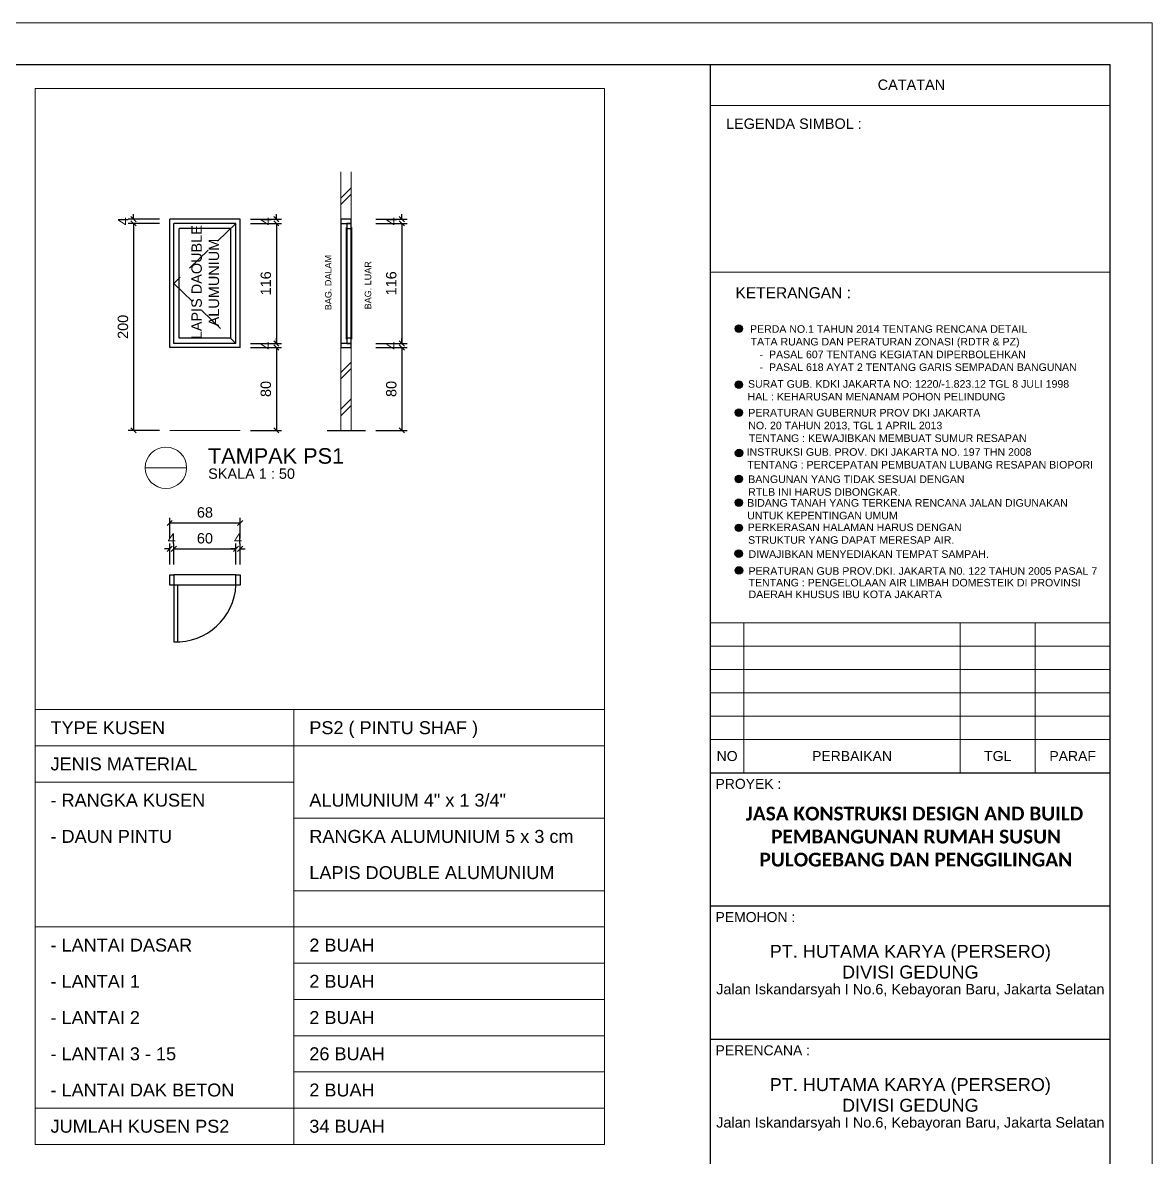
# Model space of a CAD drawing. Header units: millimetres. Extents: x -108 to 351, y -17 to 192.
# Drawn here: x 268.22 to 290.04, y 47.39 to 69.31 of the extents above; entities that cross this region are included whole.
import ezdxf
from ezdxf.enums import TextEntityAlignment as Align

# ---------------------------------------------------------------- set-up
doc = ezdxf.new("R2010")
doc.units = ezdxf.units.MM
doc.linetypes.add('HIDDEN', pattern=[0.375, 0.25, -0.125])
doc.layers.get('defpoints').update_dxf_attribs({"color": 1})
for name, color, linetype, lineweight in [('-DPK-GARIS TEPI2', 7, 'Continuous', 13), ('-DPK-Simbol', 7, 'Continuous', 25), ('-DPK-TEKS 2', 7, 'Continuous', 15), ('ars', 11, 'Continuous', 0), ('KOP', 7, 'Continuous', 20), ('KOP GARIS', 1, 'Continuous', 30), ('lan', 7, 'Continuous', 15), ('NOT', 7, 'Continuous', 20), ('tem', 5, 'Continuous', 20), ('u', 6, 'Continuous', 20), ('u @ 1', 6, 'Continuous', 20)]:
    doc.layers.add(name, color=color, linetype=linetype, lineweight=lineweight)
doc.layers.add('Kusen', color=30, linetype='Continuous')
doc.styles.add('ARIAL', font='arial.ttf')
doc.styles.add('KOPDPK', font='sanss___.ttf', dxfattribs={"height": 2})
doc.styles.get("Standard").update_dxf_attribs({"font": 'arial.ttf'})
doc.dimstyles.new('SK-50', dxfattribs={"dimscale": 0, "dimtxt": 0.2, "dimasz": 0.1, "dimexe": 0.1, "dimexo": 0, "dimgap": 0.1, "dimtad": 1, "dimdec": 0, "dimlfac": 50, "dimzin": 0, "dimdsep": 46, "dimtxsty": 'Standard', "dimblk": 'OBLIQUE', "dimcen": 0.09, "dimclrd": 256, "dimclre": 256, "dimclrt": 256, "dimadec": 0, "dimazin": 0, "dimtfac": 1, "dimtdec": 0, "dimtofl": 0, "dimtmove": 0, "dimatfit": 3, "dimldrblk": 'OBLIQUE', "dimfxl": 0, "dimtolj": 1, "dimtzin": 0, "dimarcsym": 0})

# ---------------------------------------------------------------- blocks, each defined once
blk = doc.blocks.new('KOPA2-TPAK r')
at = {"layer": '-DPK-Simbol'}
for points in [[(51.339, 36.223, 1), (51.485, 36.223, 1)], [(51.339, 35.144, 1), (51.485, 35.144, 1)], [(51.339, 34.599, 1), (51.485, 34.599, 1)], [(51.344, 33.821, 1), (51.49, 33.821, 1)], [(51.339, 33.318, 1), (51.485, 33.318, 1)], [(51.339, 32.86, 1), (51.485, 32.86, 1)], [(51.339, 32.376, 1), (51.485, 32.376, 1)], [(51.338, 31.878, 1), (51.484, 31.878, 1)], [(51.341, 31.552, 1), (51.487, 31.552, 1)]]:
    blk.add_hatch(color=256, dxfattribs=at).paths.add_polyline_path(points)
at = {"layer": '-DPK-GARIS TEPI2', "lineweight": 13}
for p, q in [((50.864, 30.541), (58.585, 30.541)), ((51.508, 27.645), (51.508, 30.541)), ((55.69, 30.541), (55.69, 27.645)), ((57.138, 30.541), (57.138, 27.645)), ((50.864, 30.09), (58.585, 30.09)), ((50.864, 29.64), (58.585, 29.64)), ((50.864, 29.19), (58.585, 29.19)), ((50.864, 28.739), (58.585, 28.739)), ((50.864, 28.289), (58.585, 28.289))]:
    blk.add_line(p, q, dxfattribs=at)
at = {"layer": '-DPK-Simbol'}
for centre in [(51.412, 36.223), (51.412, 35.144), (51.412, 34.599), (51.417, 33.821), (51.417, 33.821), (51.412, 33.318), (51.412, 33.318), (51.412, 32.86), (51.412, 32.86), (51.412, 32.376), (51.411, 31.878), (51.411, 31.878), (51.414, 31.552), (51.414, 31.552)]:
    blk.add_circle(centre, 0.0732, dxfattribs=at)
blk.add_line((50.864, 37.317), (58.585, 37.317))
at = {"layer": 'KOP', "lineweight": 13}
blk.add_line((58.585, 40.534), (50.864, 40.534), dxfattribs=at)
at = {"layer": 'KOP'}
blk.add_lwpolyline([(0, 0), (59.4, 0), (59.4, 42.135), (0, 42.135)], close=True, dxfattribs=at)
at = {"layer": 'KOP GARIS'}
for p, q in [((50.864, 0.815), (50.864, 41.32)), ((50.864, 27.645), (58.585, 27.645)), ((50.864, 25.072), (58.585, 25.072)), ((50.864, 22.498), (58.585, 22.498))]:
    blk.add_line(p, q, dxfattribs=at)
blk.add_lwpolyline([(0.815, 0.815), (58.585, 0.815), (58.585, 41.32), (0.815, 41.32)], close=True, dxfattribs=at)
at = {"layer": '-DPK-Simbol', "style": 'ARIAL'}
for s, p in [('PERDA NO.1 TAHUN 2014 TENTANG RENCANA DETAIL', (51.629, 36.144)), ('TATA RUANG DAN PERATURAN ZONASI (RDTR & PZ)', (51.64, 35.899)), ('   -  PASAL 607 TENTANG KEGIATAN DIPERBOLEHKAN', (51.645, 35.653)), ('   -  PASAL 618 AYAT 2 TENTANG GARIS SEMPADAN BANGUNAN', (51.645, 35.407)), ('SURAT GUB. KDKI JAKARTA NO: 1220/-1.823.12 TGL 8 JULI 1998', (51.589, 35.083)), ('HAL : KEHARUSAN MENANAM POHON PELINDUNG', (51.582, 34.837)), ('PERATURAN GUBERNUR PROV DKI JAKARTA', (51.595, 34.526)), ('NO. 20 TAHUN 2013, TGL 1 APRIL 2013', (51.595, 34.28)), ('TENTANG : KEWAJIBKAN MEMBUAT SUMUR RESAPAN', (51.606, 34.035)), ('INSTRUKSI GUB. PROV. DKI JAKARTA NO. 197 THN 2008', (51.564, 33.768)), ('TENTANG : PERCEPATAN PEMBUATAN LUBANG RESAPAN BIOPORI', (51.578, 33.522)), ('BANGUNAN YANG TIDAK SESUAI DENGAN', (51.594, 33.242)), ('RTLB INI HARUS DIBONGKAR.', (51.593, 32.996)), ('BIDANG TANAH YANG TERKENA RENCANA JALAN DIGUNAKAN', (51.574, 32.785)), ('UNTUK KEPENTINGAN UMUM', (51.573, 32.54)), ('PERKERASAN HALAMAN HARUS DENGAN', (51.584, 32.313)), ('STRUKTUR YANG DAPAT MERESAP AIR.', (51.591, 32.068)), ('DIWAJIBKAN MENYEDIAKAN TEMPAT SAMPAH.', (51.601, 31.796)), ('PERATURAN GUB PROV.DKI. JAKARTA N0. 122 TAHUN 2005 PASAL 7', (51.6, 31.469)), ('TENTANG : PENGELOLAAN AIR LIMBAH DOMESTEIK DI PROVINSI', (51.6, 31.244)), ('DAERAH KHUSUS IBU KOTA JAKARTA', (51.6, 31.018))]:
    blk.add_text(s, height=0.14584, dxfattribs=at).set_placement(p)
at = {"layer": '-DPK-TEKS 2', "style": 'KOPDPK'}
blk.add_text('KETERANGAN :', height=0.21447, dxfattribs=at).set_placement((51.347, 36.81))
at = {"layer": '-DPK-TEKS 2'}
for s, p in [('NO', (51.186, 27.967)), ('PERBAIKAN', (53.599, 27.967)), ('TGL', (56.414, 27.967)), ('PARAF', (57.861, 27.967))]:
    blk.add_text(s, height=0.193, dxfattribs=at).set_placement(p, align=Align.MIDDLE_CENTER)
for s, height, p in [('PROYEK :', 0.193, (50.961, 27.43)), ('PEMOHON :', 0.193, (50.961, 24.856)), ('PERENCANA :', 0.19303, (50.961, 22.282))]:
    blk.add_text(s, height=height, dxfattribs=at).set_placement(p, align=Align.MIDDLE_LEFT)
at = {"layer": '-DPK-TEKS 2', "insert": (50.405, 26.989), "char_height": 0.2, "attachment_point": 1}
blk.add_mtext_dynamic_manual_height_columns('\\pi1.1411;{\\fCalibri|b1|i0|c0|p34;\\H1.3333x;JASA KONSTRUKSI DESIGN AND BUILD \\P\\pi1.6308;PEMBANGUNAN RUMAH SUSUN \\P\\pi1.4066;PULOGEBANG DAN PENGGILINGAN}', width=8.92595, gutter_width=1.75, heights=[0], dxfattribs=at)
at = {"layer": 'KOP'}
for s, height, p in [('PT. HUTAMA KARYA (PERSERO)', 0.25, (54.725, 24.194)), ('DIVISI GEDUNG', 0.25, (54.725, 23.794)), ('Jalan Iskandarsyah I No.6, Kebayoran Baru, Jakarta Selatan', 0.2, (54.725, 23.463)), ('PT. HUTAMA KARYA (PERSERO)', 0.25, (54.725, 21.62)), ('DIVISI GEDUNG', 0.25, (54.725, 21.22)), ('Jalan Iskandarsyah I No.6, Kebayoran Baru, Jakarta Selatan', 0.2, (54.725, 20.889))]:
    blk.add_text(s, height=height, dxfattribs=at).set_placement(p, align=Align.MIDDLE_CENTER)
at = {"layer": 'KOP', "char_height": 0.2, "attachment_point": 1}
for s, width, insert in [('\\pi0.037596;CATATAN', 1.34231, (54.057, 41.037)), ('LEGENDA SIMBOL :', 2.62438, (51.164, 40.284))]:
    blk.add_mtext_dynamic_manual_height_columns(s, width=width, gutter_width=5, heights=[0], dxfattribs=dict(at, insert=insert))
at = {"layer": 'KOP'}
for p in [(51.864, 6.612), (51.864, 6.212), (51.864, 5.812)]:
    blk.add_attdef('JUDUL', p, '', height=0.25, dxfattribs=at)
for tag, p in [('SKALA', (51.816, 4.913)), ('SKALA', (51.816, 4.602)), ('SKALA', (51.816, 4.312)), ('AR-00', (57.749, 3.195))]:
    blk.add_attdef(tag, text='', height=0.172, dxfattribs=at).set_placement(p, align=Align.MIDDLE_CENTER)
blk = doc.blocks.new('_Oblique')
at = {"color": 0, "linetype": 'ByBlock', "lineweight": -2}
blk.add_line((-0.5, -0.5), (0.5, 0.5), dxfattribs=at)
blk = doc.blocks.new('*D282')
at = {"layer": 'defpoints', "color": 0, "transparency": 16777216}
for p in [(271.137, 59.141), (271.057, 58.841), (271.137, 58.841)]:
    blk.add_point(p, dxfattribs=at)
at = {"layer": 'u', "lineweight": -2, "transparency": 16777216}
for p, q in [((271.057, 58.841), (271.057, 59.241)), ((271.137, 58.841), (271.137, 59.241)), ((271.057, 59.141), (270.957, 59.141)), ((271.137, 59.141), (271.237, 59.141))]:
    blk.add_line(p, q, dxfattribs=at)
at = {"layer": 'u', "lineweight": -2, "transparency": 16777216, "xscale": 0.1, "yscale": 0.1, "zscale": 0.1}
blk.add_blockref('_Oblique', (271.057, 59.141), dxfattribs=at)
at = {"layer": 'u', "lineweight": -2, "transparency": 16777216, "xscale": 0.1, "yscale": 0.1, "zscale": 0.1, "rotation": 180}
blk.add_blockref('_Oblique', (271.137, 59.141), dxfattribs=at)
at = {"layer": 'u', "transparency": 16777216, "insert": (271.097, 59.341), "char_height": 0.2, "attachment_point": 5}
blk.add_mtext('\\A1;4', dxfattribs=at)
blk = doc.blocks.new('*D280')
at = {"layer": 'defpoints', "color": 0, "transparency": 16777216}
for p in [(272.417, 59.641), (271.057, 59.341), (272.417, 59.341)]:
    blk.add_point(p, dxfattribs=at)
at = {"layer": 'u', "lineweight": -2, "transparency": 16777216}
for p, q in [((271.057, 59.341), (271.057, 59.741)), ((271.057, 59.641), (272.417, 59.641)), ((272.417, 59.341), (272.417, 59.741))]:
    blk.add_line(p, q, dxfattribs=at)
at = {"layer": 'u', "lineweight": -2, "transparency": 16777216, "xscale": 0.1, "yscale": 0.1, "zscale": 0.1, "rotation": 180}
blk.add_blockref('_Oblique', (271.057, 59.641), dxfattribs=at)
at = {"layer": 'u', "lineweight": -2, "transparency": 16777216, "xscale": 0.1, "yscale": 0.1, "zscale": 0.1}
blk.add_blockref('_Oblique', (272.417, 59.641), dxfattribs=at)
at = {"layer": 'u', "transparency": 16777216, "insert": (271.737, 59.843), "char_height": 0.2, "attachment_point": 5}
blk.add_mtext('\\A1;68', dxfattribs=at)
blk = doc.blocks.new('*D281')
at = {"layer": 'defpoints', "color": 0, "transparency": 16777216}
for p in [(272.337, 59.141), (271.137, 58.841), (272.337, 58.841)]:
    blk.add_point(p, dxfattribs=at)
at = {"layer": 'u', "lineweight": -2, "transparency": 16777216}
for p, q in [((271.137, 58.841), (271.137, 59.241)), ((272.337, 58.841), (272.337, 59.241)), ((271.137, 59.141), (272.337, 59.141))]:
    blk.add_line(p, q, dxfattribs=at)
at = {"layer": 'u', "lineweight": -2, "transparency": 16777216, "xscale": 0.1, "yscale": 0.1, "zscale": 0.1, "rotation": 180}
blk.add_blockref('_Oblique', (271.137, 59.141), dxfattribs=at)
at = {"layer": 'u', "lineweight": -2, "transparency": 16777216, "xscale": 0.1, "yscale": 0.1, "zscale": 0.1}
blk.add_blockref('_Oblique', (272.337, 59.141), dxfattribs=at)
at = {"layer": 'u', "transparency": 16777216, "insert": (271.737, 59.343), "char_height": 0.2, "attachment_point": 5}
blk.add_mtext('\\A1;60', dxfattribs=at)
blk = doc.blocks.new('*D283')
at = {"layer": 'defpoints', "color": 0, "transparency": 16777216}
for p in [(272.417, 59.141), (272.337, 58.841), (272.417, 58.841)]:
    blk.add_point(p, dxfattribs=at)
at = {"layer": 'u', "lineweight": -2, "transparency": 16777216}
for p, q in [((272.337, 58.841), (272.337, 59.241)), ((272.417, 58.841), (272.417, 59.241)), ((272.337, 59.141), (272.237, 59.141)), ((272.417, 59.141), (272.517, 59.141))]:
    blk.add_line(p, q, dxfattribs=at)
at = {"layer": 'u', "lineweight": -2, "transparency": 16777216, "xscale": 0.1, "yscale": 0.1, "zscale": 0.1}
blk.add_blockref('_Oblique', (272.337, 59.141), dxfattribs=at)
at = {"layer": 'u', "lineweight": -2, "transparency": 16777216, "xscale": 0.1, "yscale": 0.1, "zscale": 0.1, "rotation": 180}
blk.add_blockref('_Oblique', (272.417, 59.141), dxfattribs=at)
at = {"layer": 'u', "transparency": 16777216, "insert": (272.377, 59.341), "char_height": 0.2, "attachment_point": 5}
blk.add_mtext('\\A1;4', dxfattribs=at)
blk = doc.blocks.new('Ndtpd')
blk.add_line((0.747, 0), (-0.747, 0))
blk.add_circle((0, 0), 0.747)
at = {"flags": 4}
for tag, height, p in [('NO', 0.5, (0, 0.148)), ('NOLBR', 0.3, (0, -0.398))]:
    blk.add_attdef(tag, text='', height=height, dxfattribs=at).set_placement(p, align=Align.CENTER)
for tag, p, height in [('NDTPD', (1.516, 0.148), 0.5), ('SKALA', (1.523, -0.398), 0.3)]:
    blk.add_attdef(tag, p, '', height=height, dxfattribs=at)
blk = doc.blocks.new('*D284')
at = {"layer": 'defpoints', "color": 0, "transparency": 16777216}
for p in [(272.617, 63.029), (272.617, 61.429), (273.117, 61.429)]:
    blk.add_point(p, dxfattribs=at)
at = {"layer": 'u', "lineweight": -2, "transparency": 16777216}
for p, q in [((272.617, 63.029), (273.217, 63.029)), ((273.117, 63.029), (273.117, 61.429)), ((272.617, 61.429), (273.217, 61.429))]:
    blk.add_line(p, q, dxfattribs=at)
at = {"layer": 'u', "lineweight": -2, "transparency": 16777216, "xscale": 0.1, "yscale": 0.1, "zscale": 0.1}
for p, rotation in [((273.117, 63.029), 90), ((273.117, 61.429), 270)]:
    blk.add_blockref('_Oblique', p, dxfattribs=dict(at, rotation=rotation))
at = {"layer": 'u', "transparency": 16777216, "insert": (272.914, 62.229), "char_height": 0.2, "attachment_point": 5, "rotation": 90}
blk.add_mtext('\\A1;80', dxfattribs=at)
blk = doc.blocks.new('*D293')
at = {"layer": 'defpoints', "color": 0, "transparency": 16777216}
for p in [(270.857, 65.429), (270.357, 61.429), (270.857, 61.429)]:
    blk.add_point(p, dxfattribs=at)
at = {"layer": 'u', "lineweight": -2, "transparency": 16777216}
for p, q in [((270.857, 65.429), (270.257, 65.429)), ((270.357, 65.429), (270.357, 61.429)), ((270.857, 61.429), (270.257, 61.429))]:
    blk.add_line(p, q, dxfattribs=at)
at = {"layer": 'u', "lineweight": -2, "transparency": 16777216, "xscale": 0.1, "yscale": 0.1, "zscale": 0.1}
for p, rotation in [((270.357, 65.429), 90), ((270.357, 61.429), 270)]:
    blk.add_blockref('_Oblique', p, dxfattribs=dict(at, rotation=rotation))
at = {"layer": 'u', "transparency": 16777216, "insert": (270.154, 63.429), "char_height": 0.2, "attachment_point": 5, "rotation": 90}
blk.add_mtext('\\A1;200', dxfattribs=at)
blk = doc.blocks.new('*D285')
at = {"layer": 'defpoints', "color": 0, "transparency": 16777216}
for p in [(270.357, 65.429), (270.857, 65.509), (270.857, 65.429)]:
    blk.add_point(p, dxfattribs=at)
at = {"layer": 'u', "lineweight": -2, "transparency": 16777216}
for p, q in [((270.357, 65.509), (270.357, 65.609)), ((270.857, 65.509), (270.257, 65.509)), ((270.857, 65.429), (270.257, 65.429)), ((270.357, 65.429), (270.357, 65.329))]:
    blk.add_line(p, q, dxfattribs=at)
at = {"layer": 'u', "lineweight": -2, "transparency": 16777216, "xscale": 0.1, "yscale": 0.1, "zscale": 0.1}
for p, rotation in [((270.357, 65.509), 270), ((270.357, 65.429), 90)]:
    blk.add_blockref('_Oblique', p, dxfattribs=dict(at, rotation=rotation))
at = {"layer": 'u', "transparency": 16777216, "insert": (270.157, 65.469), "char_height": 0.2, "attachment_point": 5, "rotation": 90}
blk.add_mtext('\\A1;4', dxfattribs=at)
blk = doc.blocks.new('*D286')
at = {"layer": 'defpoints', "color": 0, "transparency": 16777216}
for p in [(272.617, 65.429), (272.617, 63.109), (273.117, 63.109)]:
    blk.add_point(p, dxfattribs=at)
at = {"layer": 'u', "lineweight": -2, "transparency": 16777216}
for p, q in [((272.617, 65.429), (273.217, 65.429)), ((273.117, 65.429), (273.117, 63.109)), ((272.617, 63.109), (273.217, 63.109))]:
    blk.add_line(p, q, dxfattribs=at)
at = {"layer": 'u', "lineweight": -2, "transparency": 16777216, "xscale": 0.1, "yscale": 0.1, "zscale": 0.1}
for p, rotation in [((273.117, 65.429), 90), ((273.117, 63.109), 270)]:
    blk.add_blockref('_Oblique', p, dxfattribs=dict(at, rotation=rotation))
at = {"layer": 'u', "transparency": 16777216, "insert": (272.914, 64.269), "char_height": 0.2, "attachment_point": 5, "rotation": 90}
blk.add_mtext('\\A1;116', dxfattribs=at)
blk = doc.blocks.new('*D287')
at = {"layer": 'defpoints', "color": 0, "transparency": 16777216}
for p in [(272.617, 65.509), (272.617, 65.429), (273.117, 65.429)]:
    blk.add_point(p, dxfattribs=at)
at = {"layer": 'u', "lineweight": -2, "transparency": 16777216}
for p, q in [((273.117, 65.509), (273.117, 65.609)), ((272.617, 65.509), (273.217, 65.509)), ((272.617, 65.429), (273.217, 65.429)), ((273.117, 65.429), (273.117, 65.329))]:
    blk.add_line(p, q, dxfattribs=at)
at = {"layer": 'u', "lineweight": -2, "transparency": 16777216, "xscale": 0.1, "yscale": 0.1, "zscale": 0.1}
for p, rotation in [((273.117, 65.509), 270), ((273.117, 65.429), 90)]:
    blk.add_blockref('_Oblique', p, dxfattribs=dict(at, rotation=rotation))
at = {"layer": 'u', "transparency": 16777216, "insert": (272.917, 65.469), "char_height": 0.2, "attachment_point": 5, "rotation": 90}
blk.add_mtext('\\A1;4', dxfattribs=at)
blk = doc.blocks.new('*D288')
at = {"layer": 'defpoints', "color": 0, "transparency": 16777216}
for p in [(272.617, 63.109), (272.617, 63.029), (273.117, 63.029)]:
    blk.add_point(p, dxfattribs=at)
at = {"layer": 'u', "lineweight": -2, "transparency": 16777216}
for p, q in [((273.117, 63.109), (273.117, 63.209)), ((272.617, 63.109), (273.217, 63.109)), ((272.617, 63.029), (273.217, 63.029)), ((273.117, 63.029), (273.117, 62.929))]:
    blk.add_line(p, q, dxfattribs=at)
at = {"layer": 'u', "lineweight": -2, "transparency": 16777216, "xscale": 0.1, "yscale": 0.1, "zscale": 0.1}
for p, rotation in [((273.117, 63.109), 270), ((273.117, 63.029), 90)]:
    blk.add_blockref('_Oblique', p, dxfattribs=dict(at, rotation=rotation))
at = {"layer": 'u', "transparency": 16777216, "insert": (272.917, 63.069), "char_height": 0.2, "attachment_point": 5, "rotation": 90}
blk.add_mtext('\\A1;4', dxfattribs=at)
blk = doc.blocks.new('*D289')
at = {"layer": 'defpoints', "color": 0, "transparency": 16777216}
for p in [(275.041, 63.029), (275.041, 61.429), (275.541, 61.429)]:
    blk.add_point(p, dxfattribs=at)
at = {"layer": 'u', "lineweight": -2, "transparency": 16777216}
for p, q in [((275.041, 63.029), (275.641, 63.029)), ((275.541, 63.029), (275.541, 61.429)), ((275.041, 61.429), (275.641, 61.429))]:
    blk.add_line(p, q, dxfattribs=at)
at = {"layer": 'u', "lineweight": -2, "transparency": 16777216, "xscale": 0.1, "yscale": 0.1, "zscale": 0.1}
for p, rotation in [((275.541, 63.029), 90), ((275.541, 61.429), 270)]:
    blk.add_blockref('_Oblique', p, dxfattribs=dict(at, rotation=rotation))
at = {"layer": 'u', "transparency": 16777216, "insert": (275.338, 62.229), "char_height": 0.2, "attachment_point": 5, "rotation": 90}
blk.add_mtext('\\A1;80', dxfattribs=at)
blk = doc.blocks.new('*D290')
at = {"layer": 'defpoints', "color": 0, "transparency": 16777216}
for p in [(275.041, 65.429), (275.041, 63.109), (275.541, 63.109)]:
    blk.add_point(p, dxfattribs=at)
at = {"layer": 'u', "lineweight": -2, "transparency": 16777216}
for p, q in [((275.041, 65.429), (275.641, 65.429)), ((275.541, 65.429), (275.541, 63.109)), ((275.041, 63.109), (275.641, 63.109))]:
    blk.add_line(p, q, dxfattribs=at)
at = {"layer": 'u', "lineweight": -2, "transparency": 16777216, "xscale": 0.1, "yscale": 0.1, "zscale": 0.1}
for p, rotation in [((275.541, 65.429), 90), ((275.541, 63.109), 270)]:
    blk.add_blockref('_Oblique', p, dxfattribs=dict(at, rotation=rotation))
at = {"layer": 'u', "transparency": 16777216, "insert": (275.338, 64.269), "char_height": 0.2, "attachment_point": 5, "rotation": 90}
blk.add_mtext('\\A1;116', dxfattribs=at)
blk = doc.blocks.new('*D291')
at = {"layer": 'defpoints', "color": 0, "transparency": 16777216}
for p in [(275.041, 65.509), (275.041, 65.429), (275.541, 65.429)]:
    blk.add_point(p, dxfattribs=at)
at = {"layer": 'u', "lineweight": -2, "transparency": 16777216}
for p, q in [((275.541, 65.509), (275.541, 65.609)), ((275.041, 65.509), (275.641, 65.509)), ((275.041, 65.429), (275.641, 65.429)), ((275.541, 65.429), (275.541, 65.329))]:
    blk.add_line(p, q, dxfattribs=at)
at = {"layer": 'u', "lineweight": -2, "transparency": 16777216, "xscale": 0.1, "yscale": 0.1, "zscale": 0.1}
for p, rotation in [((275.541, 65.509), 270), ((275.541, 65.429), 90)]:
    blk.add_blockref('_Oblique', p, dxfattribs=dict(at, rotation=rotation))
at = {"layer": 'u', "transparency": 16777216, "insert": (275.341, 65.469), "char_height": 0.2, "attachment_point": 5, "rotation": 90}
blk.add_mtext('\\A1;4', dxfattribs=at)
blk = doc.blocks.new('*D292')
at = {"layer": 'defpoints', "color": 0, "transparency": 16777216}
for p in [(275.041, 63.109), (275.041, 63.029), (275.541, 63.029)]:
    blk.add_point(p, dxfattribs=at)
at = {"layer": 'u', "lineweight": -2, "transparency": 16777216}
for p, q in [((275.541, 63.109), (275.541, 63.209)), ((275.041, 63.109), (275.641, 63.109)), ((275.041, 63.029), (275.641, 63.029)), ((275.541, 63.029), (275.541, 62.929))]:
    blk.add_line(p, q, dxfattribs=at)
at = {"layer": 'u', "lineweight": -2, "transparency": 16777216, "xscale": 0.1, "yscale": 0.1, "zscale": 0.1}
for p, rotation in [((275.541, 63.109), 270), ((275.541, 63.029), 90)]:
    blk.add_blockref('_Oblique', p, dxfattribs=dict(at, rotation=rotation))
at = {"layer": 'u', "transparency": 16777216, "insert": (275.341, 63.069), "char_height": 0.2, "attachment_point": 5, "rotation": 90}
blk.add_mtext('\\A1;4', dxfattribs=at)

msp = doc.modelspace()

# ---------------------------------------------------------------- hatches: boundary and pattern name
at = {"layer": 'ars'}
h = msp.add_hatch(dxfattribs=at)
h.set_pattern_fill('TEMBOK', color=256, scale=0.502197)
h.set_pattern_definition([(225, (284.7038, 156.38954), (0.355107, -0.355107), []), (225, (284.57823, 156.38954), (0.355107, -0.355107), [])])
h.paths.add_polyline_path([(274.55995, 66.42454), (274.35996, 66.42454), (274.35996, 65.50885), (274.55995, 65.50885)])
h = msp.add_hatch(dxfattribs=at)
h.set_pattern_fill('TEMBOK', color=256, scale=0.502197)
h.set_pattern_definition([(225, (284.7038, 152.30954), (0.355107, -0.355107), []), (225, (284.57823, 152.30954), (0.355107, -0.355107), [])])
h.paths.add_polyline_path([(274.55995, 63.02885), (274.35996, 63.02885), (274.35996, 61.42885), (274.55995, 61.42885)])

# ---------------------------------------------------------------- linework, layer by layer
for p, q in [((272.3366, 58.64107), (271.1366, 58.64107)), ((272.3366, 58.44107), (271.2166, 58.44107))]:
    msp.add_line(p, q)
at = {"layer": 'ars', "linetype": 'HIDDEN', "ltscale": 2}
for p, q in [((272.3366, 65.42885), (271.1366, 64.26885)), ((271.1366, 64.26885), (272.3366, 63.10885))]:
    msp.add_line(p, q, dxfattribs=at)
at = {"layer": 'Kusen'}
for p, q in [((271.0566, 63.02885), (271.0566, 65.50885)), ((272.4166, 65.50885), (271.0566, 65.50885)), ((271.1366, 63.10885), (271.1366, 65.42885)), ((272.3366, 65.42885), (271.1366, 65.42885)), ((271.2366, 63.20885), (271.2366, 65.32885)), ((272.2366, 65.32885), (271.2366, 65.32885)), ((272.2366, 63.20885), (272.2366, 65.32885)), ((272.3366, 63.10885), (272.3366, 65.42885)), ((272.4166, 63.02885), (272.4166, 65.50885)), ((272.2366, 63.20885), (271.2366, 63.20885)), ((272.4166, 63.02885), (271.0566, 63.02885)), ((272.3366, 63.10885), (271.1366, 63.10885))]:
    msp.add_line(p, q, dxfattribs=at)
at = {"layer": 'Kusen', "lineweight": -3}
for p, q in [((274.35996, 65.42885), (274.35996, 63.10885)), ((274.55996, 65.32885), (274.55996, 63.20885))]:
    msp.add_line(p, q, dxfattribs=at)
at = {"layer": 'Kusen'}
for points in [[(274.35995, 65.42885), (274.55996, 65.42885), (274.55996, 65.50885), (274.35995, 65.50885)], [(274.47996, 65.32885), (274.55996, 65.32885), (274.55996, 65.42885), (274.47996, 65.42885)], [(274.47996, 63.10885), (274.55996, 63.10885), (274.55996, 63.20885), (274.47996, 63.20885)], [(274.35995, 63.02885), (274.55996, 63.02885), (274.55996, 63.10885), (274.35995, 63.10885)], [(271.0566, 58.64107), (271.1366, 58.64107), (271.1366, 58.44107), (271.0566, 58.44107)], [(272.3366, 58.64107), (272.4166, 58.64107), (272.4166, 58.44107), (272.3366, 58.44107)], [(271.1366, 57.34107), (271.2166, 57.34107), (271.2166, 58.44107), (271.1366, 58.44107)]]:
    msp.add_lwpolyline(points, close=True, dxfattribs=at)
at = {"layer": 'Kusen', "color": 141}
for points in [[(274.46996, 63.18885), (274.46996, 65.34885), (274.47996, 65.34885), (274.47996, 63.18885)], [(274.55996, 63.18885), (274.55996, 65.34885), (274.56996, 65.34885), (274.56996, 63.18885)]]:
    msp.add_lwpolyline(points, close=True, dxfattribs=at)
at = {"layer": 'Kusen'}
msp.add_arc((271.1766, 58.50198), 1.1616, 268.026611, 356.994283, dxfattribs=at)
at = {"layer": 'lan'}
for p, q in [((279.45435, 68.03506), (268.45435, 68.03506)), ((268.45435, 47.63506), (268.45435, 68.03506)), ((279.45435, 47.63506), (279.45435, 68.03506)), ((279.45435, 56.03506), (268.45435, 56.03506)), ((273.45435, 47.63506), (273.45435, 56.03506)), ((279.45435, 55.33506), (268.45435, 55.33506)), ((273.45435, 54.63506), (268.45435, 54.63506)), ((279.45435, 53.93506), (273.45435, 53.93506)), ((279.45435, 52.53506), (273.45435, 52.53506)), ((279.45435, 51.83506), (268.45435, 51.83506)), ((279.45435, 51.13506), (273.45435, 51.13506)), ((279.45435, 50.43506), (273.45435, 50.43506)), ((279.45435, 49.73506), (273.45435, 49.73506)), ((279.45435, 49.03506), (273.45435, 49.03506)), ((279.45435, 48.33506), (268.45435, 48.33506)), ((279.45435, 47.63506), (268.45435, 47.63506))]:
    msp.add_line(p, q, dxfattribs=at)
at = {"layer": 'lan', "linetype": 'Continuous', "ltscale": 2}
msp.add_line((272.4166, 61.42885), (271.0566, 61.42885), dxfattribs=at)
at = {"layer": 'lan', "lineweight": -3}
msp.add_line((274.09601, 61.42885), (274.84059, 61.42885), dxfattribs=at)
at = {"layer": 'tem'}
for p, q in [((274.35995, 65.50885), (274.35995, 66.42454)), ((274.55995, 65.50885), (274.55995, 66.42454)), ((274.35995, 63.02885), (274.35995, 61.42885)), ((274.55996, 63.02885), (274.55996, 61.42885))]:
    msp.add_line(p, q, dxfattribs=at)

# ---------------------------------------------------------------- block references
at = {"layer": 'KOP'}
msp.add_blockref('KOPA2-TPAK r', (230.63958, 27.17029), dxfattribs=at)
at = {"layer": 'NOT'}
ref = msp.add_blockref('Ndtpd', (270.98394, 60.70625), dxfattribs=dict(at, xscale=0.5354752342704153, yscale=0.5354752342704153, zscale=0.5354752342704153))
ref.add_attrib('NDTPD', 'TAMPAK PS1', (271.79573, 60.78527), dxfattribs={"layer": '0', "height": 0.3, "flags": 4})
ref.add_attrib('SKALA', 'SKALA 1 : 50', (271.7996, 60.49293), dxfattribs={"layer": '0', "height": 0.2, "flags": 4})

# ---------------------------------------------------------------- texts
for s, p in [('TYPE KUSEN', (268.75435, 55.56006)), ('PS2 ( PINTU SHAF )', (273.75435, 55.56006)), ('JENIS MATERIAL', (268.75435, 54.86006)), ('- RANGKA KUSEN', (268.75435, 54.16006)), ('ALUMUNIUM 4" x 1 3/4"', (273.75435, 54.16006)), ('- DAUN PINTU', (268.75435, 53.46006)), ('RANGKA ALUMUNIUM 5 x 3 cm', (273.75435, 53.46006)), ('LAPIS DOUBLE ALUMUNIUM', (273.75435, 52.76006)), ('- LANTAI DASAR', (268.75435, 51.36006)), ('2 BUAH', (273.75435, 51.36006)), ('- LANTAI 1', (268.75435, 50.66006)), ('2 BUAH', (273.75435, 50.66006)), ('- LANTAI 2', (268.75435, 49.96006)), ('2 BUAH', (273.75435, 49.96006)), ('- LANTAI 3 - 15', (268.75435, 49.26006)), ('26 BUAH', (273.75435, 49.26006)), ('- LANTAI DAK BETON', (268.75435, 48.56006)), ('2 BUAH', (273.75435, 48.56006)), ('JUMLAH KUSEN PS2', (268.75435, 47.86006)), ('34 BUAH', (273.75435, 47.86006))]:
    msp.add_text(s, height=0.25, dxfattribs=at).set_placement(p)
at = {"layer": 'NOT', "insert": (271.47679, 63.14416), "char_height": 0.2, "attachment_point": 1, "rotation": 90}
msp.add_mtext_dynamic_manual_height_columns('\\pi0.045563;LAPIS DAOUBLE \\P\\pi0.29495;ALUMUNIUM', width=2.2607034, gutter_width=1, heights=[0], dxfattribs=at)
at = {"layer": 'NOT', "lineweight": -3, "char_height": 0.125, "attachment_point": 1, "rotation": 90}
for s, width, insert in [('\\pi0.013768;BAG. DALAM', 1.0689745, (274.05716, 63.73667)), ('\\pi0.030032;BAG. LUAR', 0.9766748, (274.8245, 63.73667))]:
    msp.add_mtext_dynamic_manual_height_columns(s, width=width, gutter_width=1, heights=[0], dxfattribs=dict(at, insert=insert))

# ---------------------------------------------------------------- dimensions: what is measured, and where the dimension line sits
at = {"layer": 'u'}
for base, p1, p2, picture, middle in [((272.4166, 59.64107), (271.0566, 59.34107), (272.4166, 59.34107), '*D280', (271.7366, 59.64107)), ((272.3366, 59.14107), (271.1366, 58.84107), (272.3366, 58.84107), '*D281', (271.7366, 59.14107))]:
    dim = msp.add_linear_dim(base=base, p1=p1, p2=p2, dimstyle='SK-50', override={"dimscale": 1, "dimtxt": 0.2}, dxfattribs=at)
    dim.commit()
    dim.dimension.update_dxf_attribs({"geometry": picture, "text_midpoint": middle, "dimtype": 160})
at = {"layer": 'u @ 1'}
for base, p1, p2, picture, middle in [((270.3566, 65.42885), (270.8566, 65.50885), (270.8566, 65.42885), '*D285', (270.3566, 65.46885)), ((273.1166, 65.42885), (272.6166, 65.50885), (272.6166, 65.42885), '*D287', (273.1166, 65.46885)), ((275.54059, 65.42885), (275.04059, 65.50885), (275.04059, 65.42885), '*D291', (275.54059, 65.46885)), ((270.3566, 61.42885), (270.8566, 65.42885), (270.8566, 61.42885), '*D293', (270.3566, 63.42885)), ((273.1166, 63.10885), (272.6166, 65.42885), (272.6166, 63.10885), '*D286', (273.1166, 64.26885)), ((275.54059, 63.10885), (275.04059, 65.42885), (275.04059, 63.10885), '*D290', (275.54059, 64.26885)), ((273.1166, 63.02885), (272.6166, 63.10885), (272.6166, 63.02885), '*D288', (273.1166, 63.06885)), ((275.54059, 63.02885), (275.04059, 63.10885), (275.04059, 63.02885), '*D292', (275.54059, 63.06885)), ((273.1166, 61.42885), (272.6166, 63.02885), (272.6166, 61.42885), '*D284', (273.1166, 62.22885)), ((275.54059, 61.42885), (275.04059, 63.02885), (275.04059, 61.42885), '*D289', (275.54059, 62.22885))]:
    dim = msp.add_linear_dim(base=base, p1=p1, p2=p2, angle=270, dimstyle='SK-50', override={"dimscale": 1, "dimtxt": 0.2, "dimtix": 0, "dimtofl": 0, "dimtmove": 0, "dimatfit": 3}, dxfattribs=at)
    dim.commit()
    dim.dimension.update_dxf_attribs({"geometry": picture, "text_midpoint": middle, "dimtype": 128})
for base, p1, p2, picture, middle in [((271.1366, 59.14107), (271.0566, 58.84107), (271.1366, 58.84107), '*D282', (271.0966, 59.14107)), ((272.4166, 59.14107), (272.3366, 58.84107), (272.4166, 58.84107), '*D283', (272.3766, 59.14107))]:
    dim = msp.add_linear_dim(base=base, p1=p1, p2=p2, dimstyle='SK-50', override={"dimscale": 1, "dimtxt": 0.2, "dimtix": 0, "dimtofl": 0, "dimtmove": 0, "dimatfit": 3}, dxfattribs=at)
    dim.commit()
    dim.dimension.update_dxf_attribs({"geometry": picture, "text_midpoint": middle, "dimtype": 128})

doc.saveas('drawing.dxf')
